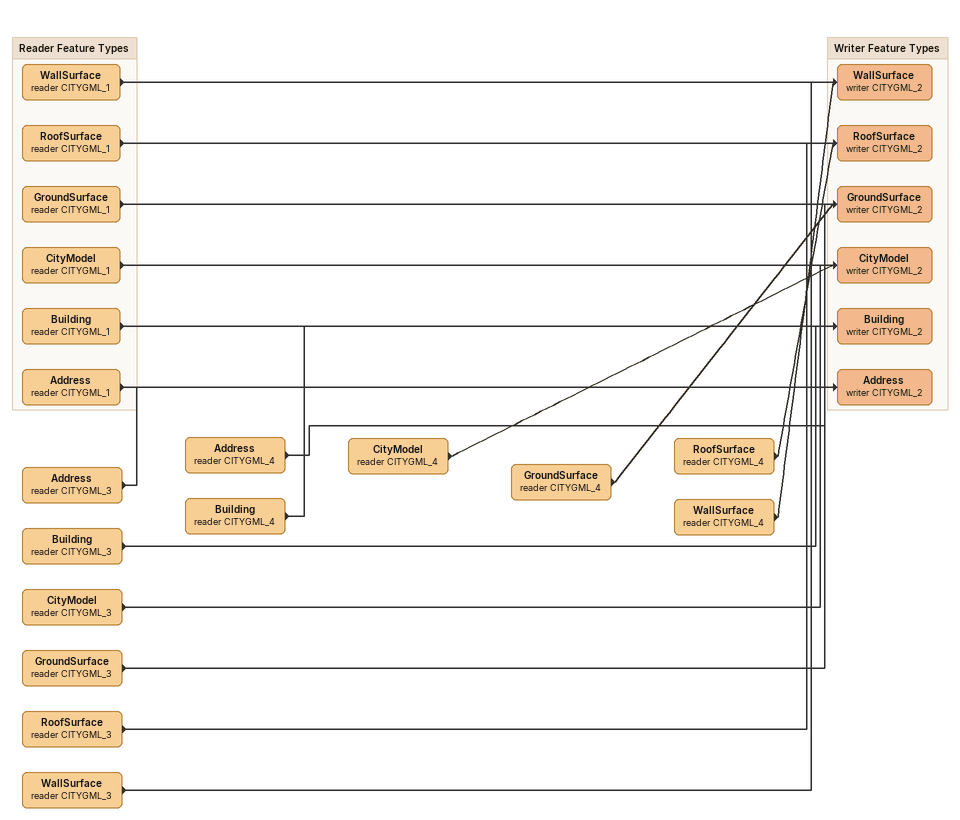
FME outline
Address (reader CITYGML_3)
    -> Address (writer CITYGML_2)
Building (reader CITYGML_3)
    -> Building (writer CITYGML_2)
CityModel (reader CITYGML_3)
    -> CityModel (writer CITYGML_2)
GroundSurface (reader CITYGML_3)
    -> GroundSurface (writer CITYGML_2)
RoofSurface (reader CITYGML_3)
    -> RoofSurface (writer CITYGML_2)
WallSurface (reader CITYGML_3)
    -> WallSurface (writer CITYGML_2)
Address (reader CITYGML_4)
    -> Address (writer CITYGML_2)
Building (reader CITYGML_4)
    -> Building (writer CITYGML_2)
CityModel (reader CITYGML_4)
    -> CityModel (writer CITYGML_2)
GroundSurface (reader CITYGML_4)
    -> GroundSurface (writer CITYGML_2)
RoofSurface (reader CITYGML_4)
    -> RoofSurface (writer CITYGML_2)
WallSurface (reader CITYGML_4)
    -> WallSurface (writer CITYGML_2)

Bookmark: Reader Feature Types
WallSurface (reader CITYGML_1)
    -> WallSurface (writer CITYGML_2)
RoofSurface (reader CITYGML_1)
    -> RoofSurface (writer CITYGML_2)
GroundSurface (reader CITYGML_1)
    -> GroundSurface (writer CITYGML_2)
CityModel (reader CITYGML_1)
    -> CityModel (writer CITYGML_2)
Building (reader CITYGML_1)
    -> Building (writer CITYGML_2)
Address (reader CITYGML_1)
    -> Address (writer CITYGML_2)

Bookmark: Writer Feature Types
Address (writer CITYGML_2)
Building (writer CITYGML_2)
CityModel (writer CITYGML_2)
GroundSurface (writer CITYGML_2)
RoofSurface (writer CITYGML_2)
WallSurface (writer CITYGML_2)
